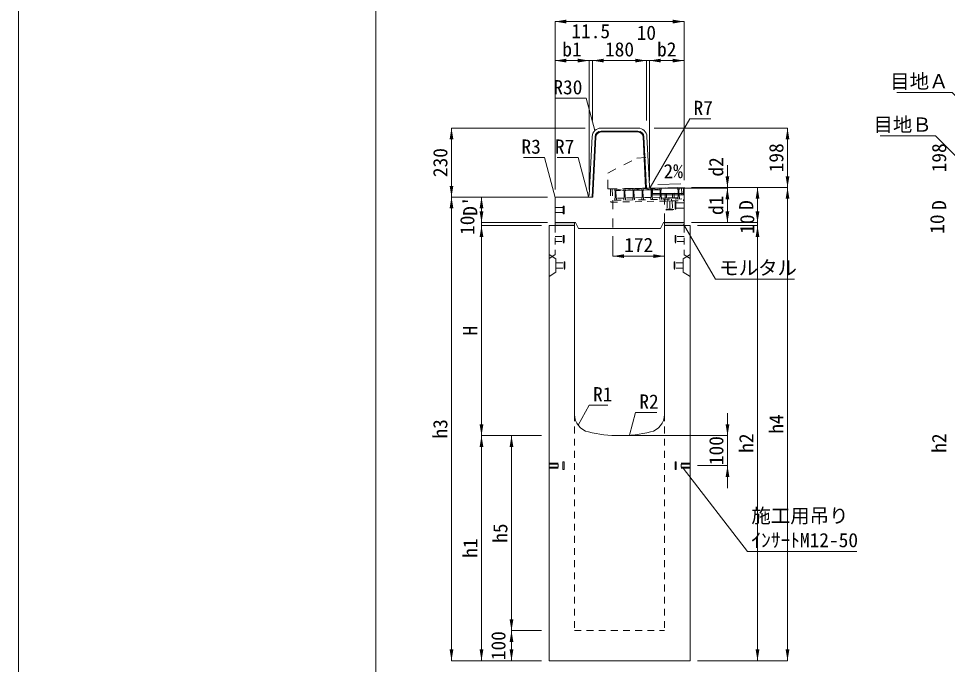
# Model space of a CAD drawing. Units: millimetres at full size. Extents: x 50430 to 75195, y -63423 to -40900.
# Drawn here: x 50430 to 53526, y -54408 to -52256 of the extents above; entities that cross this region are included whole.
import ezdxf
from ezdxf.enums import TextEntityAlignment as Align

# ---------------------------------------------------------------- set-up
doc = ezdxf.new("R2010")
doc.units = ezdxf.units.MM
doc.header["$LTSCALE"] = 30
doc.linetypes.add('USER1', pattern=[1.35, 0.75, -0.6])
doc.linetypes.add('USER2', pattern=[2, 1, -1])
for name, color, linetype, lineweight in [('0_2', 7, 'Continuous', 13), ('側溝・本体', 7, 'Continuous', 9), ('寸法線', 7, 'Continuous', 9), ('本体', 2, 'Continuous', 20), ('枠', 5, 'Continuous', 5), ('補助線', 8, 'Continuous', 13), ('ｲﾝｻｰﾄ', 3, 'USER1', 9), ('ｸﾞﾚｰﾁﾝｸﾞ', 7, 'USER1', 5)]:
    doc.layers.add(name, color=color, linetype=linetype, lineweight=lineweight)
doc.layers.add('ﾊｯﾁﾝｸﾞ', color=8, linetype='Continuous')
doc.styles.add('ＭＳ ゴシック', font='')
doc.styles.get('ＭＳ ゴシック').set_extended_font_data('MS Gothic')

# ---------------------------------------------------------------- blocks, each defined once
blk = doc.blocks.new('filled_arrow')
at = {"color": 0, "linetype": 'Continuous', "lineweight": -2}
blk.add_solid([(7.5, 1.25), (0, 0), (7.5, -1.25)], dxfattribs=at)

msp = doc.modelspace()

# ---------------------------------------------------------------- hatches: boundary and pattern name
at = {"layer": 'ﾊｯﾁﾝｸﾞ'}
for points in [[(52597.26, -52857.97), (52572.57, -52858.46), (52572.48, -52853.96), (52597.17, -52853.47), (52627.47, -52852.86), (52627.56, -52857.36)], [(52217.91, -52935.95), (52217.91, -52945.95), (52282.91, -52945.95), (52282.91, -52935.95)], [(52582.91, -52935.95), (52582.91, -52945.95), (52647.91, -52945.95), (52647.91, -52935.95)]]:
    msp.add_hatch(color=256, dxfattribs=at).paths.add_polyline_path(points)

# ---------------------------------------------------------------- linework, layer by layer
at = {"layer": '0_2', "lineweight": 9}
for points in [[(52294.92, -53611.43), (52332.18, -53544.18), (52393.92, -53544.18)], [(52466.09, -53644.72), (52486.47, -53568.65), (52557.35, -53568.65)]]:
    msp.add_lwpolyline(points, dxfattribs=at)
at = {"layer": '側溝・本体', "linetype": 'USER2'}
for p, q in [((52393.72, -52770.95), (52490.61, -52720.95)), ((52490.61, -52720.95), (52527.76, -52717.95)), ((52393.72, -52823.75), (52393.72, -52770.95)), ((52539.69, -52820.83), (52393.72, -52823.75)), ((52410.84, -52861.7), (52410.84, -52955.95)), ((52582.91, -52935.95), (52582.91, -52858.25))]:
    msp.add_line(p, q, dxfattribs=at)
at = {"layer": '側溝・本体', "color": 4, "lineweight": 5}
for p, q in [((52538.91, -52842.95), (52538.91, -52820.84)), ((52538.91, -52842.95), (52542.91, -52838.95)), ((52647.91, -52842.95), (52538.91, -52842.95)), ((52542.91, -52838.95), (52542.91, -52820.77)), ((52647.91, -52838.95), (52542.91, -52838.95))]:
    msp.add_line(p, q, dxfattribs=at)
at = {"layer": '寸法線'}
for p, q in [((52217.91, -52265.95), (52647.91, -52265.95)), ((52217.91, -52825.95), (52217.91, -52265.95)), ((52647.91, -52793.95), (52647.91, -52265.95)), ((52217.91, -52395.95), (52331.41, -52395.95)), ((52217.91, -52825.95), (52217.91, -52395.95)), ((52417.91, -52395.95), (52256.41, -52395.95)), ((52331.41, -52825.95), (52331.41, -52395.95)), ((52331.41, -52825.95), (52331.41, -52395.95)), ((52342.91, -52595.95), (52342.91, -52395.95)), ((52342.91, -52395.95), (52522.91, -52395.95)), ((52342.91, -52595.95), (52342.91, -52395.95)), ((52447.91, -52395.95), (52607.91, -52395.95)), ((52522.91, -52595.95), (52522.91, -52395.95)), ((52522.91, -52595.95), (52522.91, -52395.95)), ((52532.91, -52795.95), (52532.91, -52395.95)), ((52532.91, -52395.95), (52647.91, -52395.95)), ((52532.91, -52795.95), (52532.91, -52395.95)), ((52647.91, -52793.95), (52647.91, -52395.95)), ((51872.91, -52620.95), (51872.91, -52850.95)), ((52317.91, -52620.95), (51872.91, -52620.95)), ((52547.91, -52620.95), (52992.91, -52620.95)), ((52992.91, -52620.95), (52992.91, -52818.95)), ((52792.51, -52743.95), (52792.51, -52895.95)), ((52560.81, -52808.46), (52637.81, -52807.18)), ((52557.91, -52820.95), (52792.51, -52820.95)), ((52557.91, -52820.95), (52792.51, -52820.95)), ((52672.91, -52818.95), (52992.91, -52818.95)), ((52672.91, -52818.95), (52892.91, -52818.95)), ((52672.91, -52818.95), (52792.51, -52818.95)), ((52672.91, -52818.95), (52992.91, -52818.95)), ((52792.51, -52820.95), (52792.51, -52935.95)), ((52892.91, -52818.95), (52892.91, -52935.95)), ((52992.91, -52818.95), (52992.91, -54395.95)), ((51872.91, -54395.95), (51872.91, -52850.95)), ((52192.91, -52850.95), (51872.91, -52850.95)), ((52192.91, -52850.95), (51872.91, -52850.95)), ((51972.91, -52850.95), (51972.91, -52935.95)), ((52192.91, -52850.95), (51972.91, -52850.95)), ((51972.91, -53020.95), (51972.91, -52860.95)), ((52892.91, -53020.95), (52892.91, -52860.95)), ((52192.91, -52935.95), (51972.91, -52935.95)), ((52192.91, -52935.95), (51972.91, -52935.95)), ((52672.91, -52935.95), (52892.91, -52935.95)), ((52672.91, -52935.95), (52792.51, -52935.95)), ((52672.91, -52935.95), (52892.91, -52935.95)), ((51972.91, -52945.95), (51972.91, -53645.95)), ((52172.91, -52945.95), (51972.91, -52945.95)), ((52172.91, -52945.95), (51972.91, -52945.95)), ((52582.91, -52960.95), (52582.91, -53047.76)), ((52692.91, -52945.95), (52892.91, -52945.95)), ((52692.91, -52945.95), (52892.91, -52945.95)), ((52892.91, -52945.95), (52892.91, -54395.95)), ((52410.84, -52980.95), (52410.84, -53047.76)), ((52410.84, -53047.76), (52582.91, -53047.76)), ((52792.91, -53570.95), (52792.91, -53820.95)), ((52172.91, -53645.95), (51972.91, -53645.95)), ((51972.91, -53645.95), (51972.91, -54395.95)), ((52172.91, -53645.95), (51972.91, -53645.95)), ((52072.91, -54295.95), (52072.91, -53645.95)), ((52172.91, -53645.95), (52072.91, -53645.95)), ((52457.91, -53645.95), (52792.91, -53645.95)), ((52692.91, -53745.95), (52792.91, -53745.95)), ((52172.91, -54295.95), (52072.91, -54295.95)), ((52072.91, -54395.95), (52072.91, -54295.95)), ((52172.91, -54295.95), (52072.91, -54295.95)), ((52172.91, -54395.95), (51872.91, -54395.95)), ((52172.91, -54395.95), (51972.91, -54395.95)), ((52172.91, -54395.95), (52072.91, -54395.95)), ((52692.91, -54395.95), (52892.91, -54395.95)), ((52692.91, -54395.95), (52992.91, -54395.95))]:
    msp.add_line(p, q, dxfattribs=at)
for points in [[(53618.54, -52578.94), (53542.04, -52502.44), (53357.46, -52502.44)], [(52350.77, -52629.21), (52321.69, -52520.95), (52217.32, -52520.95)], [(52534.84, -52819), (52667.1, -52589.91), (52737.22, -52589.91)], [(53618.62, -52779.24), (53486.12, -52646.74), (53302.05, -52646.74)], [(52218.79, -52851.82), (52183.17, -52718.88), (52112.55, -52718.88)], [(52329.58, -52849.02), (52294.73, -52718.95), (52224.61, -52718.95)], [(52646.72, -52940.95), (52752.76, -53124.62), (53016.28, -53124.62)], [(52644.91, -53754.2), (52859.9, -54032.24), (53223.92, -54032.24)]]:
    msp.add_lwpolyline(points, dxfattribs=at)
at = {"layer": '本体'}
for p, q in [((52371.45, -52620.95), (52494.37, -52620.95)), ((52331.74, -52844.3), (52341.49, -52649.45)), ((52532.58, -52814.21), (52524.34, -52649.45)), ((52539.84, -52820.83), (52647.91, -52818.95)), ((52647.91, -52935.95), (52647.91, -52818.95)), ((52217.91, -52853.94), (52217.91, -52935.95)), ((52324.92, -52850.95), (52220.77, -52850.95)), ((52217.91, -52945.95), (52217.91, -52935.95)), ((52285.91, -52935.95), (52217.91, -52935.95)), ((52282.91, -52945.95), (52282.91, -52935.95)), ((52285.91, -52935.95), (52295.91, -52955.95)), ((52579.91, -52935.95), (52569.91, -52955.95)), ((52579.91, -52935.95), (52647.91, -52935.95)), ((52582.91, -52945.95), (52582.91, -52935.95)), ((52647.91, -52945.95), (52647.91, -52935.95)), ((52282.91, -52945.95), (52197.91, -52945.95)), ((52197.91, -52945.95), (52197.91, -54395.95)), ((52282.91, -53575.42), (52282.91, -52945.95)), ((52295.91, -52955.95), (52569.91, -52955.95)), ((52582.91, -53575.42), (52582.91, -52945.95)), ((52667.91, -52945.95), (52582.91, -52945.95)), ((52667.91, -54395.95), (52667.91, -52945.95)), ((52197.91, -54395.95), (52667.91, -54395.95))]:
    msp.add_line(p, q, dxfattribs=at)
at = {"layer": '本体', "color": 4, "lineweight": 5}
for p, q in [((52371.45, -52630.95), (52494.37, -52630.95)), ((52341.42, -52850.95), (52351.47, -52649.95)), ((52344.43, -52850.95), (52354.47, -52650.1)), ((52371.45, -52633.95), (52494.37, -52633.95)), ((52519.91, -52821.22), (52511.35, -52650.1)), ((52522.91, -52821.16), (52514.35, -52649.95)), ((52344.43, -52850.95), (52324.92, -52850.95))]:
    msp.add_line(p, q, dxfattribs=at)
at = {"layer": '本体', "linetype": 'USER1', "lineweight": 9}
for p, q in [((52217.91, -52945.95), (52217.91, -53042.95)), ((52647.91, -52945.95), (52647.91, -53042.95)), ((52197.91, -53055.45), (52217.91, -53042.95)), ((52667.91, -53055.45), (52647.91, -53042.95)), ((52282.91, -53575.42), (52282.91, -54295.95)), ((52582.91, -53575.42), (52582.91, -54295.95)), ((52282.91, -54295.95), (52582.91, -54295.95))]:
    msp.add_line(p, q, dxfattribs=at)
at = {"layer": '本体', "lineweight": 9}
for p, q in [((52197.91, -53041.95), (52221.12, -53056.45)), ((52221.12, -53056.45), (52221.12, -53101.45)), ((52667.91, -53041.95), (52644.71, -53056.45)), ((52644.71, -53056.45), (52644.71, -53101.45)), ((52197.91, -53115.95), (52221.12, -53101.45)), ((52667.91, -53115.95), (52644.71, -53101.45))]:
    msp.add_line(p, q, dxfattribs=at)
at = {"layer": '本体'}
for centre, radius, start, end in [((52371.45, -52650.95), 30, 90, 177.13758), ((52494.37, -52650.95), 30, 2.8624, 90), ((52539.57, -52813.83), 7, 182.86433, 272.23738), ((52324.75, -52843.95), 7, 270, 357.13972), ((52220.91, -52853.94), 3, 90, 180), ((52342.91, -53575.42), 60, 180, 256.65776), ((52522.91, -53575.42), 60, 283.34229, 0), ((52432.91, -53195.95), 450, 256.65776, 283.34229)]:
    msp.add_arc(centre, radius, start, end, dxfattribs=at)
at = {"layer": '本体', "color": 4, "lineweight": 5}
for centre, radius, start, end in [((52371.45, -52650.95), 20, 90, 177.13758), ((52494.37, -52650.95), 20, 2.8624, 90), ((52371.45, -52650.95), 17, 90, 177.13758), ((52494.37, -52650.95), 17, 2.8624, 90)]:
    msp.add_arc(centre, radius, start, end, dxfattribs=at)
at = {"layer": '枠', "lineweight": 20}
for p, q in [((50429.88, -63423.15), (50429.88, -40899.85)), ((51621.16, -56574.58), (51621.16, -49681.72))]:
    msp.add_line(p, q, dxfattribs=at)
at = {"layer": '補助線'}
for p, q in [((52590.18, -52864.11), (52610.18, -52863.71)), ((52600.18, -52863.91), (52600.78, -52893.9))]:
    msp.add_line(p, q, dxfattribs=at)
at = {"layer": 'ｲﾝｻｰﾄ'}
for p, q in [((52591.68, -52864.08), (52608.68, -52863.74)), ((52591.68, -52864.08), (52592.22, -52891.08)), ((52608.68, -52863.74), (52609.22, -52890.74)), ((52647.91, -52887.45), (52647.91, -52870.44)), ((52217.91, -52902.45), (52217.91, -52885.44)), ((52588.22, -52891.16), (52613.22, -52890.66)), ((52588.22, -52891.16), (52588.28, -52894.15)), ((52588.28, -52894.15), (52613.28, -52893.65)), ((52613.22, -52890.66), (52613.28, -52893.65)), ((52217.91, -52982.45), (52244.91, -52982.45)), ((52217.91, -52999.45), (52244.91, -52999.45)), ((52244.91, -52978.45), (52244.91, -53003.45)), ((52244.91, -52978.45), (52247.92, -52978.45)), ((52244.91, -53003.45), (52247.92, -53003.45)), ((52247.92, -52978.45), (52247.92, -53003.45)), ((52617.91, -52978.45), (52617.91, -53003.45)), ((52620.91, -52978.45), (52617.91, -52978.45)), ((52620.91, -53003.45), (52617.91, -53003.45)), ((52620.91, -52978.45), (52620.91, -53003.45)), ((52647.91, -52982.45), (52620.91, -52982.45)), ((52647.91, -52999.45), (52620.91, -52999.45)), ((52221.12, -53070.45), (52248.12, -53070.45)), ((52221.12, -53087.45), (52248.12, -53087.45)), ((52248.12, -53066.45), (52248.12, -53091.45)), ((52248.12, -53066.45), (52251.12, -53066.45)), ((52248.12, -53091.45), (52251.12, -53091.45)), ((52251.12, -53066.45), (52251.12, -53091.45)), ((52614.71, -53066.45), (52614.71, -53091.45)), ((52617.71, -53066.45), (52614.71, -53066.45)), ((52617.71, -53091.45), (52614.71, -53091.45)), ((52617.71, -53066.45), (52617.71, -53091.45)), ((52644.71, -53070.45), (52617.71, -53070.45)), ((52644.71, -53087.45), (52617.71, -53087.45))]:
    msp.add_line(p, q, dxfattribs=at)
at = {"layer": 'ｲﾝｻｰﾄ', "linetype": 'USER2'}
for p, q in [((52617.91, -52891.44), (52617.91, -52866.45)), ((52620.91, -52866.45), (52617.91, -52866.45)), ((52620.91, -52891.44), (52620.91, -52866.45)), ((52647.91, -52870.44), (52620.91, -52870.44)), ((52217.91, -52885.44), (52244.91, -52885.44)), ((52217.91, -52902.45), (52244.91, -52902.45)), ((52244.91, -52906.44), (52244.91, -52881.45)), ((52244.91, -52881.45), (52247.91, -52881.45)), ((52244.91, -52906.44), (52247.91, -52906.44)), ((52247.91, -52906.44), (52247.91, -52881.45)), ((52620.91, -52891.44), (52617.91, -52891.44)), ((52647.91, -52887.45), (52620.91, -52887.45)), ((52197.91, -53754.2), (52197.91, -53737.7)), ((52197.91, -53737.7), (52243.91, -53737.7)), ((52197.91, -53740.7), (52227.91, -53740.7)), ((52227.91, -53751.2), (52227.91, -53740.7)), ((52243.91, -53733.2), (52247.91, -53733.2)), ((52243.91, -53758.7), (52243.91, -53733.2)), ((52247.91, -53758.7), (52247.91, -53733.2)), ((52621.91, -53733.2), (52617.91, -53733.2)), ((52617.91, -53758.7), (52617.91, -53733.2)), ((52621.91, -53758.7), (52621.91, -53733.2)), ((52667.91, -53737.7), (52621.91, -53737.7)), ((52637.91, -53751.2), (52637.91, -53740.7)), ((52667.91, -53740.7), (52637.91, -53740.7)), ((52667.91, -53754.2), (52667.91, -53737.7)), ((52197.91, -53751.2), (52227.91, -53751.2)), ((52197.91, -53754.2), (52243.91, -53754.2)), ((52243.91, -53758.7), (52247.91, -53758.7)), ((52621.91, -53758.7), (52617.91, -53758.7)), ((52667.91, -53754.2), (52621.91, -53754.2)), ((52667.91, -53751.2), (52637.91, -53751.2))]:
    msp.add_line(p, q, dxfattribs=at)
at = {"layer": 'ｸﾞﾚｰﾁﾝｸﾞ'}
for p, q in [((52402.84, -52823.85), (52645.79, -52818.99)), ((52402.84, -52823.85), (52403.72, -52867.84)), ((52408.84, -52823.73), (52409.6, -52861.72)), ((52416.84, -52823.57), (52416.96, -52829.57)), ((52416.96, -52829.57), (52417.98, -52830.55)), ((52417.98, -52830.55), (52418.46, -52854.54)), ((52421.96, -52829.47), (52420.98, -52830.49)), ((52420.98, -52830.49), (52421.46, -52854.48)), ((52421.84, -52823.47), (52421.96, -52829.47)), ((52446.95, -52828.97), (52421.84, -52823.47)), ((52476.95, -52828.37), (52421.96, -52829.47)), ((52446.83, -52822.97), (52446.95, -52828.97)), ((52446.95, -52828.97), (52447.97, -52829.95)), ((52447.97, -52829.95), (52448.45, -52853.94)), ((52451.95, -52828.87), (52450.97, -52829.89)), ((52450.97, -52829.89), (52451.45, -52853.88)), ((52451.83, -52822.87), (52451.95, -52828.87)), ((52476.95, -52828.37), (52451.83, -52822.87)), ((52476.95, -52828.37), (52451.95, -52828.87)), ((52476.83, -52822.37), (52476.95, -52828.37)), ((52476.95, -52828.37), (52477.97, -52829.35)), ((52477.97, -52829.35), (52478.45, -52853.34)), ((52481.95, -52828.27), (52480.97, -52829.29)), ((52480.97, -52829.29), (52481.45, -52853.28)), ((52506.94, -52827.77), (52481.83, -52822.27)), ((52481.83, -52822.27), (52481.95, -52828.27)), ((52506.94, -52827.77), (52481.95, -52828.27)), ((52506.82, -52821.77), (52506.94, -52827.77)), ((52506.94, -52827.77), (52507.96, -52828.75)), ((52507.96, -52828.75), (52508.44, -52852.74)), ((52511.94, -52827.67), (52510.96, -52828.69)), ((52510.96, -52828.69), (52511.44, -52852.68)), ((52536.93, -52827.17), (52511.82, -52821.67)), ((52511.82, -52821.67), (52511.94, -52827.67)), ((52536.93, -52827.17), (52511.94, -52827.67)), ((52536.81, -52821.17), (52536.93, -52827.17)), ((52536.93, -52827.17), (52537.95, -52828.15)), ((52537.95, -52828.15), (52538.43, -52852.14)), ((52541.93, -52827.07), (52540.95, -52828.09)), ((52540.95, -52828.09), (52541.43, -52852.08)), ((52566.93, -52826.57), (52541.81, -52821.07)), ((52541.81, -52821.07), (52541.93, -52827.07)), ((52566.93, -52826.57), (52541.93, -52827.07)), ((52566.81, -52820.57), (52566.93, -52826.57)), ((52566.93, -52826.57), (52567.95, -52827.55)), ((52567.95, -52827.55), (52568.43, -52851.54)), ((52571.93, -52826.47), (52570.95, -52827.49)), ((52570.95, -52827.49), (52571.43, -52851.48)), ((52571.81, -52820.47), (52571.93, -52826.47)), ((52614.67, -52838.12), (52584.68, -52838.72)), ((52584.68, -52838.72), (52584.98, -52853.71)), ((52589.67, -52838.62), (52589.97, -52853.61)), ((52609.67, -52838.22), (52609.97, -52853.21)), ((52614.67, -52838.12), (52614.97, -52853.11)), ((52626.8, -52819.37), (52626.92, -52825.37)), ((52626.92, -52825.37), (52627.94, -52826.35)), ((52627.94, -52826.35), (52628.42, -52850.34)), ((52631.92, -52825.27), (52630.94, -52826.29)), ((52630.94, -52826.29), (52631.42, -52850.28)), ((52631.8, -52819.27), (52631.92, -52825.27)), ((52639.79, -52819.11), (52640.55, -52857.1)), ((52645.79, -52818.99), (52646.67, -52862.98)), ((52640.55, -52857.1), (52403.6, -52861.84)), ((52403.72, -52867.84), (52646.67, -52862.98)), ((52417.48, -52855.56), (52418.46, -52854.54)), ((52417.6, -52861.56), (52417.48, -52855.56)), ((52448.45, -52853.94), (52421.46, -52854.48)), ((52422.48, -52855.46), (52421.46, -52854.48)), ((52422.6, -52861.46), (52422.48, -52855.46)), ((52447.47, -52854.96), (52448.45, -52853.94)), ((52447.59, -52860.96), (52447.47, -52854.96)), ((52478.45, -52853.34), (52451.45, -52853.88)), ((52452.47, -52854.86), (52451.45, -52853.88)), ((52452.59, -52860.86), (52452.47, -52854.86)), ((52477.47, -52854.36), (52478.45, -52853.34)), ((52477.59, -52860.36), (52477.47, -52854.36)), ((52508.44, -52852.74), (52481.45, -52853.28)), ((52482.47, -52854.26), (52481.45, -52853.28)), ((52482.59, -52860.26), (52482.47, -52854.26)), ((52507.46, -52853.76), (52508.44, -52852.74)), ((52507.58, -52859.76), (52507.46, -52853.76)), ((52512.58, -52859.66), (52507.58, -52859.76)), ((52512.58, -52859.66), (52507.58, -52859.76)), ((52512.58, -52859.66), (52507.58, -52859.76)), ((52538.43, -52852.14), (52511.44, -52852.68)), ((52512.46, -52853.66), (52511.44, -52852.68)), ((52512.58, -52859.66), (52512.46, -52853.66)), ((52537.45, -52853.16), (52538.43, -52852.14)), ((52537.57, -52859.16), (52537.45, -52853.16)), ((52568.43, -52851.54), (52541.43, -52852.08)), ((52542.45, -52853.06), (52541.43, -52852.08)), ((52542.57, -52859.06), (52542.45, -52853.06)), ((52567.45, -52852.56), (52568.43, -52851.54)), ((52567.57, -52858.56), (52567.45, -52852.56)), ((52572.45, -52852.46), (52571.43, -52851.48)), ((52572.57, -52858.46), (52572.45, -52852.46)), ((52627.47, -52852.86), (52572.48, -52853.96)), ((52583.57, -52858.24), (52583.69, -52864.24)), ((52614.97, -52853.11), (52584.98, -52853.71)), ((52593.68, -52864.04), (52593.56, -52858.04)), ((52606.68, -52863.78), (52606.56, -52857.78)), ((52627.44, -52851.36), (52628.42, -52850.34)), ((52627.56, -52857.36), (52627.44, -52851.36)), ((52632.44, -52851.26), (52631.42, -52850.28)), ((52632.56, -52857.26), (52632.44, -52851.26))]:
    msp.add_line(p, q, dxfattribs=at)

# ---------------------------------------------------------------- block references
at = {"layer": '0_2', "lineweight": 9, "xscale": 0.2, "yscale": 0.2}
for p, rotation in [((52294.92, -53611.43), 61), ((52466.09, -53644.72), 75)]:
    msp.add_blockref('filled_arrow', p, dxfattribs=dict(at, rotation=rotation))
at = {"layer": '寸法線', "xscale": 5, "yscale": 5}
for p in [(52217.91, -52265.95), (52217.91, -52395.95), (52342.91, -52395.95), (52342.91, -52395.95), (52532.91, -52395.95), (52532.91, -52395.95), (52410.84, -53047.76)]:
    msp.add_blockref('filled_arrow', p, dxfattribs=at)
at = {"layer": '寸法線'}
for p, xscale, yscale, rotation in [((52647.91, -52265.95), 5, 5, 180), ((52331.41, -52395.95), 5, 5, 180), ((52331.41, -52395.95), 5, 5, 180), ((52522.91, -52395.95), 5, 5, 180), ((52522.91, -52395.95), 5, 5, 180), ((52647.91, -52395.95), 5, 5, 180), ((51872.91, -52620.95), 5, 5, 270), ((52350.77, -52629.21), 0.2, 0.2, 105), ((52992.91, -52620.95), 5, 5, 270), ((52792.51, -52818.95), 5, 5, 90), ((52992.91, -52818.95), 5, 5, 90), ((51872.91, -52850.95), 5, 5, 90), ((52534.84, -52819), 0.2, 0.2, 60), ((52560.81, -52808.46), 0.2, 0.2, 1), ((52329.58, -52849.02), 0.2, 0.2, 105), ((52792.51, -52820.95), 5, 5, 270), ((52792.51, -52820.95), 5, 5, 270), ((52892.91, -52818.95), 5, 5, 270), ((52992.91, -52818.95), 5, 5, 270), ((51872.91, -52850.95), 5, 5, 270), ((51972.91, -52850.95), 5, 5, 270), ((52218.79, -52851.82), 0.2, 0.2, 105), ((51972.91, -52935.95), 5, 5, 90), ((52792.51, -52935.95), 5, 5, 90), ((52892.91, -52935.95), 5, 5, 90), ((52892.91, -52935.95), 5, 5, 90), ((52646.72, -52940.95), 0.2, 0.2, 300), ((51972.91, -52945.95), 5, 5, 270), ((51972.91, -52945.95), 5, 5, 270), ((52892.91, -52945.95), 5, 5, 270), ((52892.91, -52945.95), 5, 5, 270), ((52582.91, -53047.76), 5, 5, 180), ((51972.91, -53645.95), 5, 5, 90), ((52792.91, -53645.95), 5, 5, 90), ((51972.91, -53645.95), 5, 5, 270), ((52072.91, -53645.95), 5, 5, 270), ((52792.91, -53745.95), 5, 5, 270), ((52644.91, -53754.2), 0.2, 0.2, 307.7), ((52072.91, -54295.95), 5, 5, 90), ((52072.91, -54295.95), 5, 5, 270), ((51872.91, -54395.95), 5, 5, 90), ((51972.91, -54395.95), 5, 5, 90), ((52072.91, -54395.95), 5, 5, 90), ((52892.91, -54395.95), 5, 5, 90), ((52992.91, -54395.95), 5, 5, 90)]:
    msp.add_blockref('filled_arrow', p, dxfattribs=dict(at, xscale=xscale, yscale=yscale, rotation=rotation))

# ---------------------------------------------------------------- texts
at = {"layer": '0_2', "style": 'ＭＳ ゴシック'}
msp.add_text('2%', height=47.47, rotation=1, dxfattribs=at).set_placement((52611.97, -52764.33), align=Align.MIDDLE_CENTER)
for s, p in [('R1', (52344.68, -53484.18)), ('R2', (52498.97, -53508.65))]:
    msp.add_text(s, height=47.47, dxfattribs=at).set_placement(p, align=Align.TOP_LEFT)
at = {"layer": '寸法線', "style": 'ＭＳ ゴシック'}
for s, p in [('11.5', (52336.92, -52297.82)), ('10', (52522.36, -52303.07)), ('b1', (52274.66, -52358.45)), ('180', (52432.91, -52358.45)), ('b2', (52590.41, -52358.45)), ('172', (52496.88, -53010.26))]:
    msp.add_text(s, height=47.47, dxfattribs=at).set_placement(p, align=Align.MIDDLE_CENTER)
for s, p in [('目地Ａ', (53529.54, -52441.17)), ('R30', (52309.19, -52460.95)), ('目地Ｂ', (53473.62, -52585.47)), ('R3', (52170.67, -52658.88)), ('R7', (52282.23, -52658.95))]:
    msp.add_text(s, height=47.47, dxfattribs=at).set_placement(p, align=Align.TOP_RIGHT)
for s, p in [('R7', (52679.6, -52529.91)), ('モルタル ', (52765.26, -53062.84))]:
    msp.add_text(s, height=47.47, dxfattribs=at).set_placement(p, align=Align.TOP_LEFT)
for s, p in [('230', (51835.41, -52735.95)), ('198', (52955.41, -52719.95)), ('198', (53498.04, -52719.95)), ('d2', (52755.01, -52750.22)), ('d1', (52755.01, -52878.45)), ("D'", (51935.41, -52881.01)), ('D', (52855.41, -52877.45)), ('D', (53498.04, -52877.45)), ('10', (51925.38, -52944.73)), ('10', (52858.44, -52940.95)), ('10', (53491.79, -52940.94)), ('H', (51935.41, -53295.95)), ('h4', (52955.41, -53607.45)), ('h3', (51835.41, -53623.45)), ('100', (52755.41, -53695.95)), ('h2', (52855.41, -53670.95)), ('h2', (53498.04, -53670.94)), ('h5', (52035.41, -53970.95)), ('h1', (51935.41, -54020.95)), ('100', (52029.16, -54345.95))]:
    msp.add_text(s, height=47.47, rotation=90, dxfattribs=at).set_placement(p, align=Align.MIDDLE_CENTER)
for s, p in [('施工用吊り', (52872.4, -53950.86)), ('ｲﾝｻｰﾄM12-50', (52872.4, -54032.11))]:
    msp.add_text(s, height=47.47, dxfattribs=at).set_placement(p, align=Align.BOTTOM_LEFT)

doc.saveas('drawing.dxf')
